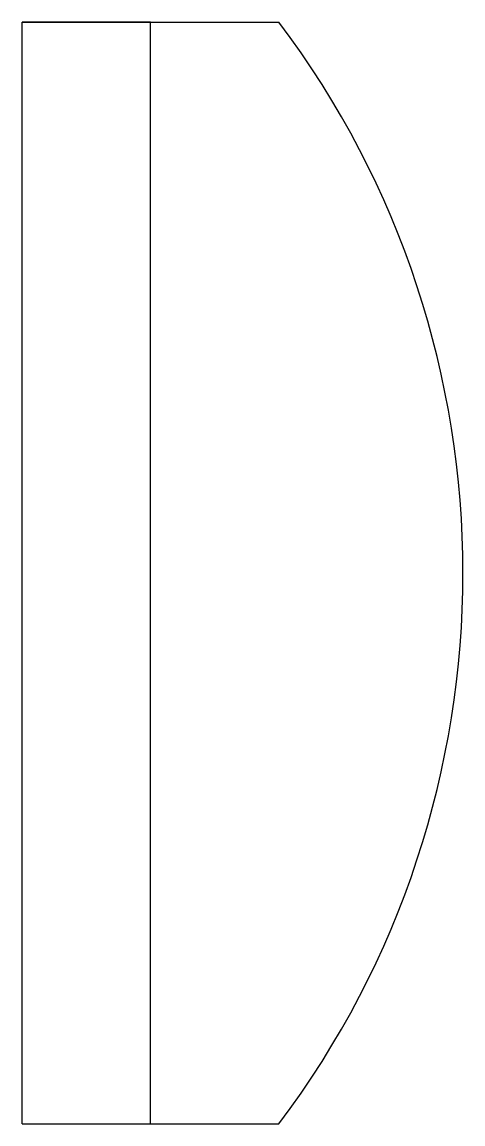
# Model space of a CAD drawing. Header units: millimetres. Extents: x 9088 to 9208, y 3838 to 4138.
import ezdxf

# ---------------------------------------------------------------- set-up
doc = ezdxf.new("R2010")
doc.units = ezdxf.units.MM
doc.header["$LTSCALE"] = 0.5
doc.layers.add('Contorno', color=3, linetype='Continuous')

msp = doc.modelspace()

# ---------------------------------------------------------------- linework, layer by layer
at = {"layer": 'Contorno'}
for p, q in [((9087.99, 3838.5), (9087.99, 4138.5)), ((9122.99, 4138.5), (9087.99, 4138.5)), ((9087.99, 4138.5), (9157.99, 4138.5)), ((9122.99, 3838.5), (9122.99, 4138.5)), ((9087.99, 3838.5), (9157.99, 3838.5))]:
    msp.add_line(p, q, dxfattribs=at)
msp.add_lwpolyline([(9157.99, 3838.5, 0.334091), (9157.99, 4138.5)], format="xyb", dxfattribs=at)

doc.saveas('drawing.dxf')
